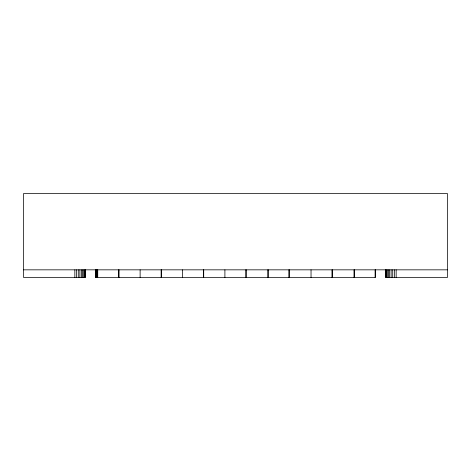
<?xml version="1.0" encoding="UTF-8"?>
<svg xmlns="http://www.w3.org/2000/svg" width="471" height="471" viewBox="0 0 471 471"><rect width="100%" height="100%" fill="white"/><g stroke="black" fill="none" stroke-linecap="round" stroke-linejoin="round"><path stroke-width="0.71" d="M23.55 269.836L447.45 269.836M396.158 269.836L396.158 277.466M394.415 269.836L394.415 277.466M392.72 269.836L392.72 277.466M391.113 269.836L391.113 277.466M389.647 269.836L389.647 277.466M388.363 269.836L388.363 277.466M387.286 269.836L387.286 277.466M386.455 269.836L386.455 277.466M385.884 269.836L385.884 277.466M385.596 269.836L385.596 277.466L447.45 277.466L447.45 193.534L23.55 193.534L23.55 277.466L85.404 277.466L85.404 269.836M375.305 269.836L375.305 277.466L95.695 277.466L95.695 269.836M375.157 269.836L375.157 277.466M354.251 269.836L354.251 277.466M354.11 269.836L354.11 277.466M332.232 269.836L332.232 277.466M332.09 269.836L332.09 277.466M311.037 269.836L311.037 277.466M289.165 269.836L289.165 277.466M289.023 269.836L289.023 277.466M268.117 269.836L268.117 277.466M267.97 269.836L267.97 277.466M246.097 269.836L246.097 277.466M245.95 269.836L245.95 277.466M224.903 269.836L224.903 277.466M203.708 269.836L203.708 277.466M203.56 269.836L203.56 277.466M182.512 269.836L182.512 277.466M161.317 269.836L161.317 277.466M161.17 269.836L161.17 277.466M140.123 269.836L140.123 277.466M118.927 269.836L118.927 277.466M118.78 269.836L118.78 277.466M97.733 269.836L97.733 277.466M97.538 269.836L97.538 277.466M96.749 269.836L96.749 277.466M96.166 269.836L96.166 277.466M95.819 269.836L95.819 277.466M85.116 269.836L85.116 277.466M84.544 269.836L84.544 277.466M83.714 269.836L83.714 277.466M82.637 269.836L82.637 277.466M81.353 269.836L81.353 277.466M79.887 269.836L79.887 277.466M78.28 269.836L78.28 277.466M76.585 269.836L76.585 277.466M74.842 269.836L74.842 277.466"/></g></svg>
